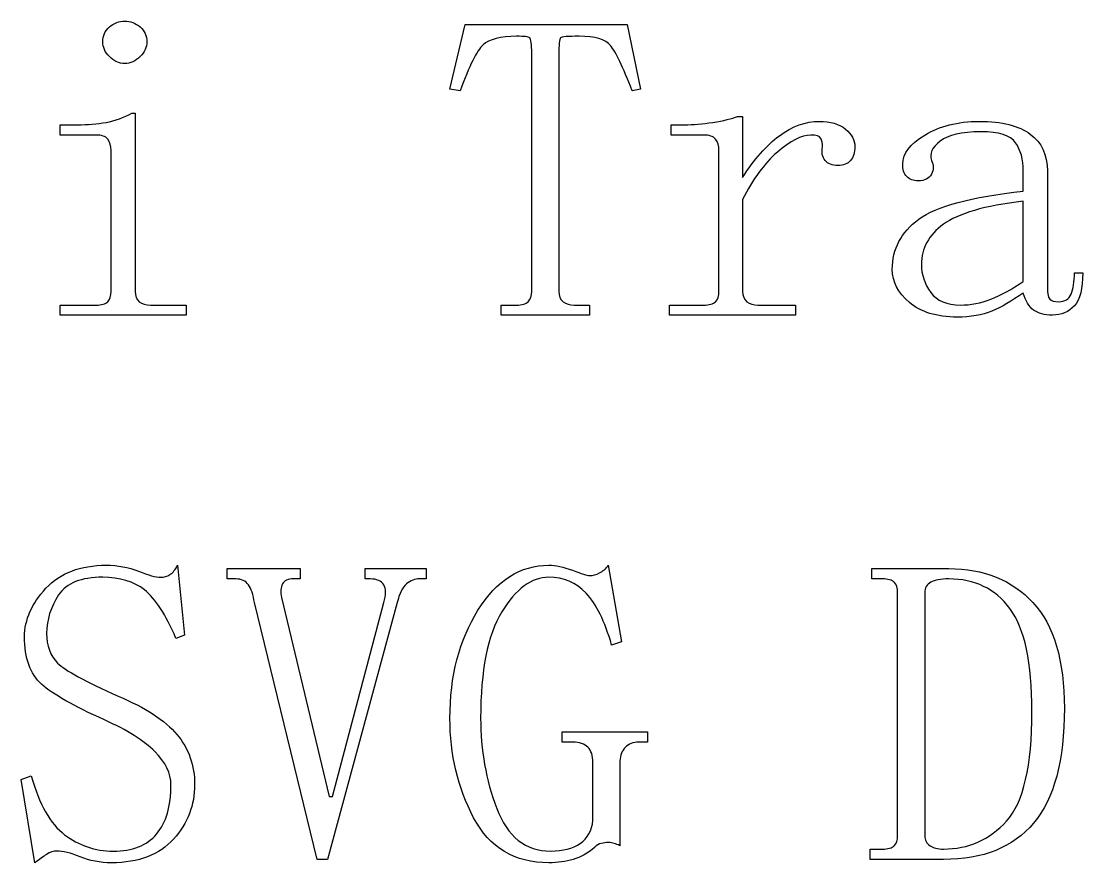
# Model space of a CAD drawing. Header units: centimetres. Extents: x -8.7 to 8.7, y -12.1 to 12.9.
# Drawn here: x -0.859 to 1.768, y 10.835 to 12.918 of the extents above; entities that cross this region are included whole.
import ezdxf

# ---------------------------------------------------------------- set-up
doc = ezdxf.new("R2010")
doc.units = ezdxf.units.CM
doc.header["$MEASUREMENT"] = 0
doc.layers.add('Layer 1', color=7, linetype='Continuous')

msp = doc.modelspace()

# ---------------------------------------------------------------- linework, layer by layer
at = {"layer": 'Layer 1'}
for points, knots in [([(-0.60297, 12.91828), (-0.617, 12.91828), (-0.62978, 12.91405), (-0.641, 12.90422), (-0.641, 12.90422), (-0.65223, 12.89439), (-0.65754, 12.88187), (-0.65754, 12.86784), (-0.65754, 12.86784), (-0.65754, 12.8538), (-0.65223, 12.84186), (-0.641, 12.83063), (-0.641, 12.83063), (-0.62977, 12.8194), (-0.617, 12.81327), (-0.60297, 12.81327), (-0.60297, 12.81327), (-0.58894, 12.81327), (-0.57616, 12.81941), (-0.56494, 12.83063), (-0.56494, 12.83063), (-0.55371, 12.84186), (-0.5484, 12.8538), (-0.5484, 12.86784), (-0.5484, 12.86784), (-0.5484, 12.88187), (-0.55371, 12.8944), (-0.56494, 12.90422), (-0.56494, 12.90422), (-0.57617, 12.91404), (-0.58894, 12.91828), (-0.60297, 12.91828)], [0, 0, 0, 0, 0.1111111, 0.1111111, 0.1111111, 0.1111111, 0.2222222, 0.2222222, 0.2222222, 0.2222222, 0.3333333, 0.3333333, 0.3333333, 0.3333333, 0.4444444, 0.4444444, 0.4444444, 0.4444444, 0.5555556, 0.5555556, 0.5555556, 0.5555556, 0.6666667, 0.6666667, 0.6666667, 0.6666667, 0.7777778, 0.7777778, 0.7777778, 0.7777778, 1, 1, 1, 1]), ([(0.23956, 12.91001), (0.23956, 12.91001), (0.20153, 12.75043), (0.20153, 12.75043), (0.20153, 12.75043), (0.20153, 12.75043), (0.22716, 12.7463), (0.22716, 12.7463), (0.22716, 12.7463), (0.24962, 12.80805), (0.26795, 12.84554), (0.28338, 12.85957), (0.28338, 12.85957), (0.29882, 12.8736), (0.32677, 12.88107), (0.36606, 12.88107), (0.36606, 12.88107), (0.38571, 12.88107), (0.39633, 12.87974), (0.39913, 12.87694), (0.39913, 12.87694), (0.40194, 12.87413), (0.40409, 12.86136), (0.40409, 12.83891), (0.40409, 12.83891), (0.40409, 12.83891), (0.40409, 12.24939), (0.40409, 12.24939), (0.40409, 12.24939), (0.40409, 12.23816), (0.40061, 12.22937), (0.39499, 12.22376), (0.39499, 12.22376), (0.38938, 12.21815), (0.38009, 12.21549), (0.36605, 12.21549), (0.36605, 12.21549), (0.36605, 12.21549), (0.32802, 12.21549), (0.32802, 12.21549), (0.32802, 12.21549), (0.32802, 12.21549), (0.32802, 12.19069), (0.32802, 12.19069), (0.32802, 12.19069), (0.32802, 12.19069), (0.54713, 12.19069), (0.54713, 12.19069), (0.54713, 12.19069), (0.54713, 12.19069), (0.54713, 12.21549), (0.54713, 12.21549), (0.54713, 12.21549), (0.54713, 12.21549), (0.5091, 12.21549), (0.5091, 12.21549), (0.5091, 12.21549), (0.49787, 12.21549), (0.48883, 12.21814), (0.48181, 12.22376), (0.48181, 12.22376), (0.47479, 12.22937), (0.47106, 12.23816), (0.47106, 12.24939), (0.47106, 12.24939), (0.47106, 12.24939), (0.47106, 12.83478), (0.47106, 12.83478), (0.47106, 12.83478), (0.47106, 12.86004), (0.47239, 12.87414), (0.47519, 12.87695), (0.47519, 12.87695), (0.478, 12.87976), (0.49342, 12.88108), (0.52149, 12.88108), (0.52149, 12.88108), (0.56079, 12.88108), (0.58658, 12.87337), (0.59921, 12.85793), (0.59921, 12.85793), (0.61184, 12.84249), (0.62967, 12.80525), (0.65213, 12.74631), (0.65213, 12.74631), (0.65213, 12.74631), (0.6728, 12.75044), (0.6728, 12.75044), (0.6728, 12.75044), (0.6728, 12.75044), (0.63973, 12.91002), (0.63973, 12.91002), (0.63973, 12.91002), (0.63973, 12.91002), (0.23955, 12.91002), (0.23955, 12.91002), (0.23955, 12.91002), (0.23955, 12.91002), (0.23956, 12.91001), (0.23956, 12.91001)], [0, 0, 0, 0, 0.0384615, 0.0384615, 0.0384615, 0.0384615, 0.0769231, 0.0769231, 0.0769231, 0.0769231, 0.1153846, 0.1153846, 0.1153846, 0.1153846, 0.1538462, 0.1538462, 0.1538462, 0.1538462, 0.1923077, 0.1923077, 0.1923077, 0.1923077, 0.2307692, 0.2307692, 0.2307692, 0.2307692, 0.2692308, 0.2692308, 0.2692308, 0.2692308, 0.3076923, 0.3076923, 0.3076923, 0.3076923, 0.3461538, 0.3461538, 0.3461538, 0.3461538, 0.3846154, 0.3846154, 0.3846154, 0.3846154, 0.4230769, 0.4230769, 0.4230769, 0.4230769, 0.4615385, 0.4615385, 0.4615385, 0.4615385, 0.5, 0.5, 0.5, 0.5, 0.5384615, 0.5384615, 0.5384615, 0.5384615, 0.5769231, 0.5769231, 0.5769231, 0.5769231, 0.6153846, 0.6153846, 0.6153846, 0.6153846, 0.6538462, 0.6538462, 0.6538462, 0.6538462, 0.6923077, 0.6923077, 0.6923077, 0.6923077, 0.7307692, 0.7307692, 0.7307692, 0.7307692, 0.7692308, 0.7692308, 0.7692308, 0.7692308, 0.8076923, 0.8076923, 0.8076923, 0.8076923, 0.8461538, 0.8461538, 0.8461538, 0.8461538, 0.8846154, 0.8846154, 0.8846154, 0.8846154, 0.9230769, 0.9230769, 0.9230769, 0.9230769, 1, 1, 1, 1]), ([(-0.58561, 12.6909), (-0.60526, 12.67967), (-0.62682, 12.67196), (-0.64928, 12.66775), (-0.64928, 12.66775), (-0.67174, 12.66354), (-0.69512, 12.66196), (-0.72039, 12.66196), (-0.72039, 12.66196), (-0.72039, 12.66196), (-0.76256, 12.66196), (-0.76256, 12.66196), (-0.76256, 12.66196), (-0.76256, 12.66196), (-0.76256, 12.63633), (-0.76256, 12.63633), (-0.76256, 12.63633), (-0.76256, 12.63633), (-0.67409, 12.63633), (-0.67409, 12.63633), (-0.67409, 12.63633), (-0.66006, 12.63633), (-0.65077, 12.63342), (-0.64515, 12.62641), (-0.64515, 12.62641), (-0.63954, 12.61939), (-0.63688, 12.60953), (-0.63688, 12.5983), (-0.63688, 12.5983), (-0.63688, 12.5983), (-0.63688, 12.24938), (-0.63688, 12.24938), (-0.63688, 12.24938), (-0.63688, 12.23815), (-0.63953, 12.22936), (-0.64515, 12.22375), (-0.64515, 12.22375), (-0.65076, 12.21814), (-0.66005, 12.21548), (-0.67409, 12.21548), (-0.67409, 12.21548), (-0.67409, 12.21548), (-0.76256, 12.21548), (-0.76256, 12.21548), (-0.76256, 12.21548), (-0.76256, 12.21548), (-0.76256, 12.19068), (-0.76256, 12.19068), (-0.76256, 12.19068), (-0.76256, 12.19068), (-0.45085, 12.19068), (-0.45085, 12.19068), (-0.45085, 12.19068), (-0.45085, 12.19068), (-0.45085, 12.21548), (-0.45085, 12.21548), (-0.45085, 12.21548), (-0.45085, 12.21548), (-0.53932, 12.21548), (-0.53932, 12.21548), (-0.53932, 12.21548), (-0.55055, 12.21548), (-0.56041, 12.21813), (-0.56743, 12.22375), (-0.56743, 12.22375), (-0.57445, 12.22936), (-0.57735, 12.23815), (-0.57735, 12.24938), (-0.57735, 12.24938), (-0.57735, 12.24938), (-0.57735, 12.6909), (-0.57735, 12.6909), (-0.57735, 12.6909), (-0.57735, 12.6909), (-0.58562, 12.6909), (-0.58562, 12.6909), (-0.58562, 12.6909), (-0.58562, 12.6909), (-0.58561, 12.6909), (-0.58561, 12.6909)], [0, 0, 0, 0, 0.047619, 0.047619, 0.047619, 0.047619, 0.0952381, 0.0952381, 0.0952381, 0.0952381, 0.1428571, 0.1428571, 0.1428571, 0.1428571, 0.1904762, 0.1904762, 0.1904762, 0.1904762, 0.2380952, 0.2380952, 0.2380952, 0.2380952, 0.2857143, 0.2857143, 0.2857143, 0.2857143, 0.3333333, 0.3333333, 0.3333333, 0.3333333, 0.3809524, 0.3809524, 0.3809524, 0.3809524, 0.4285714, 0.4285714, 0.4285714, 0.4285714, 0.4761905, 0.4761905, 0.4761905, 0.4761905, 0.5238095, 0.5238095, 0.5238095, 0.5238095, 0.5714286, 0.5714286, 0.5714286, 0.5714286, 0.6190476, 0.6190476, 0.6190476, 0.6190476, 0.6666667, 0.6666667, 0.6666667, 0.6666667, 0.7142857, 0.7142857, 0.7142857, 0.7142857, 0.7619048, 0.7619048, 0.7619048, 0.7619048, 0.8095238, 0.8095238, 0.8095238, 0.8095238, 0.8571429, 0.8571429, 0.8571429, 0.8571429, 0.9047619, 0.9047619, 0.9047619, 0.9047619, 1, 1, 1, 1]), ([(0.91342, 12.68263), (0.89939, 12.67702), (0.8789, 12.67196), (0.85224, 12.66775), (0.85224, 12.66775), (0.82557, 12.66354), (0.80244, 12.66196), (0.78279, 12.66196), (0.78279, 12.66196), (0.78279, 12.66196), (0.74889, 12.66196), (0.74889, 12.66196), (0.74889, 12.66196), (0.74889, 12.66196), (0.74889, 12.63633), (0.74889, 12.63633), (0.74889, 12.63633), (0.74889, 12.63633), (0.82909, 12.63633), (0.82909, 12.63633), (0.82909, 12.63633), (0.84312, 12.63633), (0.85324, 12.63342), (0.85886, 12.62641), (0.85886, 12.62641), (0.86447, 12.61939), (0.86713, 12.60953), (0.86713, 12.5983), (0.86713, 12.5983), (0.86713, 12.5983), (0.86713, 12.24938), (0.86713, 12.24938), (0.86713, 12.24938), (0.86713, 12.23815), (0.86448, 12.22936), (0.85886, 12.22375), (0.85886, 12.22375), (0.85325, 12.21814), (0.84313, 12.21548), (0.82909, 12.21548), (0.82909, 12.21548), (0.82909, 12.21548), (0.74475, 12.21548), (0.74475, 12.21548), (0.74475, 12.21548), (0.74475, 12.21548), (0.74475, 12.19068), (0.74475, 12.19068), (0.74475, 12.19068), (0.74475, 12.19068), (1.05646, 12.19068), (1.05646, 12.19068), (1.05646, 12.19068), (1.05646, 12.19068), (1.05646, 12.21548), (1.05646, 12.21548), (1.05646, 12.21548), (1.05646, 12.21548), (0.96386, 12.21548), (0.96386, 12.21548), (0.96386, 12.21548), (0.95263, 12.21548), (0.94359, 12.21813), (0.93657, 12.22375), (0.93657, 12.22375), (0.92955, 12.22936), (0.92582, 12.23815), (0.92582, 12.24938), (0.92582, 12.24938), (0.92582, 12.24938), (0.92582, 12.47676), (0.92582, 12.47676), (0.92582, 12.47676), (0.95108, 12.52728), (0.97953, 12.5661), (1.01181, 12.59417), (1.01181, 12.59417), (1.04409, 12.62224), (1.07204, 12.63634), (1.09449, 12.63634), (1.09449, 12.63634), (1.10852, 12.63634), (1.11649, 12.63369), (1.11929, 12.62807), (1.11929, 12.62807), (1.1221, 12.62246), (1.12342, 12.61582), (1.12342, 12.6074), (1.12342, 12.6074), (1.12061, 12.59336), (1.12302, 12.58192), (1.13003, 12.5735), (1.13003, 12.5735), (1.13705, 12.56508), (1.14741, 12.5611), (1.16145, 12.5611), (1.16145, 12.5611), (1.17548, 12.5611), (1.18585, 12.56508), (1.19287, 12.5735), (1.19287, 12.5735), (1.19989, 12.58192), (1.20362, 12.59336), (1.20362, 12.6074), (1.20362, 12.6074), (1.20362, 12.62424), (1.19591, 12.63859), (1.18047, 12.65122), (1.18047, 12.65122), (1.16503, 12.66385), (1.14322, 12.67024), (1.11515, 12.67024), (1.11515, 12.67024), (1.08147, 12.67024), (1.04904, 12.65854), (1.01676, 12.63469), (1.01676, 12.63469), (0.98448, 12.61083), (0.95388, 12.57625), (0.92581, 12.53134), (0.92581, 12.53134), (0.92581, 12.53134), (0.92581, 12.68265), (0.92581, 12.68265), (0.92581, 12.68265), (0.92581, 12.68265), (0.91341, 12.68265), (0.91341, 12.68265), (0.91341, 12.68265), (0.91341, 12.68265), (0.91342, 12.68263), (0.91342, 12.68263)], [0, 0, 0, 0, 0.0294118, 0.0294118, 0.0294118, 0.0294118, 0.0588235, 0.0588235, 0.0588235, 0.0588235, 0.0882353, 0.0882353, 0.0882353, 0.0882353, 0.1176471, 0.1176471, 0.1176471, 0.1176471, 0.1470588, 0.1470588, 0.1470588, 0.1470588, 0.1764706, 0.1764706, 0.1764706, 0.1764706, 0.2058824, 0.2058824, 0.2058824, 0.2058824, 0.2352941, 0.2352941, 0.2352941, 0.2352941, 0.2647059, 0.2647059, 0.2647059, 0.2647059, 0.2941176, 0.2941176, 0.2941176, 0.2941176, 0.3235294, 0.3235294, 0.3235294, 0.3235294, 0.3529412, 0.3529412, 0.3529412, 0.3529412, 0.3823529, 0.3823529, 0.3823529, 0.3823529, 0.4117647, 0.4117647, 0.4117647, 0.4117647, 0.4411765, 0.4411765, 0.4411765, 0.4411765, 0.4705882, 0.4705882, 0.4705882, 0.4705882, 0.5, 0.5, 0.5, 0.5, 0.5294118, 0.5294118, 0.5294118, 0.5294118, 0.5588235, 0.5588235, 0.5588235, 0.5588235, 0.5882353, 0.5882353, 0.5882353, 0.5882353, 0.6176471, 0.6176471, 0.6176471, 0.6176471, 0.6470588, 0.6470588, 0.6470588, 0.6470588, 0.6764706, 0.6764706, 0.6764706, 0.6764706, 0.7058824, 0.7058824, 0.7058824, 0.7058824, 0.7352941, 0.7352941, 0.7352941, 0.7352941, 0.7647059, 0.7647059, 0.7647059, 0.7647059, 0.7941176, 0.7941176, 0.7941176, 0.7941176, 0.8235294, 0.8235294, 0.8235294, 0.8235294, 0.8529412, 0.8529412, 0.8529412, 0.8529412, 0.8823529, 0.8823529, 0.8823529, 0.8823529, 0.9117647, 0.9117647, 0.9117647, 0.9117647, 0.9411765, 0.9411765, 0.9411765, 0.9411765, 1, 1, 1, 1]), ([(1.51121, 12.67023), (1.45788, 12.67023), (1.41293, 12.65879), (1.37644, 12.63633), (1.37644, 12.63633), (1.33995, 12.61387), (1.32187, 12.59049), (1.32187, 12.56522), (1.32187, 12.56522), (1.32187, 12.55119), (1.32477, 12.54082), (1.33179, 12.5338), (1.33179, 12.5338), (1.33881, 12.52678), (1.34867, 12.52305), (1.3599, 12.52305), (1.3599, 12.52305), (1.37674, 12.52305), (1.38736, 12.52836), (1.39297, 12.53959), (1.39297, 12.53959), (1.39858, 12.55082), (1.39858, 12.56226), (1.39297, 12.57349), (1.39297, 12.57349), (1.38736, 12.59033), (1.39482, 12.60601), (1.41447, 12.62145), (1.41447, 12.62145), (1.43412, 12.63689), (1.46762, 12.6446), (1.51534, 12.6446), (1.51534, 12.6446), (1.56025, 12.6446), (1.5887, 12.63556), (1.60133, 12.61731), (1.60133, 12.61731), (1.61396, 12.59906), (1.62035, 12.57593), (1.62035, 12.54786), (1.62035, 12.54786), (1.62035, 12.54786), (1.62035, 12.49742), (1.62035, 12.49742), (1.62035, 12.49742), (1.49123, 12.48339), (1.40506, 12.46025), (1.36155, 12.42797), (1.36155, 12.42797), (1.31804, 12.39569), (1.29623, 12.35447), (1.29623, 12.30395), (1.29623, 12.30395), (1.29623, 12.27307), (1.31033, 12.24595), (1.3384, 12.22209), (1.3384, 12.22209), (1.36647, 12.19823), (1.40611, 12.18571), (1.45664, 12.18571), (1.45664, 12.18571), (1.49032, 12.18571), (1.51877, 12.19077), (1.54263, 12.20059), (1.54263, 12.20059), (1.56649, 12.21041), (1.59228, 12.22559), (1.62035, 12.24524), (1.62035, 12.24524), (1.62596, 12.22559), (1.63475, 12.21149), (1.64598, 12.20307), (1.64598, 12.20307), (1.65721, 12.19465), (1.67263, 12.19067), (1.69228, 12.19067), (1.69228, 12.19067), (1.71473, 12.19067), (1.73282, 12.19838), (1.74685, 12.21382), (1.74685, 12.21382), (1.76088, 12.22926), (1.76752, 12.25638), (1.76752, 12.29568), (1.76752, 12.29568), (1.76752, 12.29568), (1.74685, 12.29568), (1.74685, 12.29568), (1.74685, 12.29568), (1.74685, 12.27322), (1.7442, 12.25539), (1.73858, 12.24276), (1.73858, 12.24276), (1.73297, 12.23013), (1.72285, 12.22374), (1.70881, 12.22374), (1.70881, 12.22374), (1.69758, 12.22374), (1.68987, 12.22615), (1.68566, 12.23035), (1.68566, 12.23035), (1.68145, 12.23456), (1.67987, 12.24758), (1.67987, 12.27004), (1.67987, 12.27004), (1.67987, 12.27004), (1.67987, 12.54785), (1.67987, 12.54785), (1.67987, 12.54785), (1.67987, 12.58715), (1.66577, 12.61775), (1.6377, 12.6388), (1.6377, 12.6388), (1.60963, 12.65985), (1.56733, 12.67022), (1.5112, 12.67022), (1.5112, 12.67022), (1.5112, 12.67022), (1.51121, 12.67023), (1.51121, 12.67023)], [0, 0, 0, 0, 0.0322581, 0.0322581, 0.0322581, 0.0322581, 0.0645161, 0.0645161, 0.0645161, 0.0645161, 0.0967742, 0.0967742, 0.0967742, 0.0967742, 0.1290323, 0.1290323, 0.1290323, 0.1290323, 0.1612903, 0.1612903, 0.1612903, 0.1612903, 0.1935484, 0.1935484, 0.1935484, 0.1935484, 0.2258065, 0.2258065, 0.2258065, 0.2258065, 0.2580645, 0.2580645, 0.2580645, 0.2580645, 0.2903226, 0.2903226, 0.2903226, 0.2903226, 0.3225806, 0.3225806, 0.3225806, 0.3225806, 0.3548387, 0.3548387, 0.3548387, 0.3548387, 0.3870968, 0.3870968, 0.3870968, 0.3870968, 0.4193548, 0.4193548, 0.4193548, 0.4193548, 0.4516129, 0.4516129, 0.4516129, 0.4516129, 0.483871, 0.483871, 0.483871, 0.483871, 0.516129, 0.516129, 0.516129, 0.516129, 0.5483871, 0.5483871, 0.5483871, 0.5483871, 0.5806452, 0.5806452, 0.5806452, 0.5806452, 0.6129032, 0.6129032, 0.6129032, 0.6129032, 0.6451613, 0.6451613, 0.6451613, 0.6451613, 0.6774194, 0.6774194, 0.6774194, 0.6774194, 0.7096774, 0.7096774, 0.7096774, 0.7096774, 0.7419355, 0.7419355, 0.7419355, 0.7419355, 0.7741935, 0.7741935, 0.7741935, 0.7741935, 0.8064516, 0.8064516, 0.8064516, 0.8064516, 0.8387097, 0.8387097, 0.8387097, 0.8387097, 0.8709677, 0.8709677, 0.8709677, 0.8709677, 0.9032258, 0.9032258, 0.9032258, 0.9032258, 0.9354839, 0.9354839, 0.9354839, 0.9354839, 1, 1, 1, 1]), ([(1.62035, 12.47262), (1.62035, 12.47262), (1.62035, 12.27418), (1.62035, 12.27418), (1.62035, 12.27418), (1.59228, 12.25453), (1.56541, 12.24018), (1.54015, 12.23036), (1.54015, 12.23036), (1.51489, 12.22054), (1.49017, 12.21548), (1.46491, 12.21548), (1.46491, 12.21548), (1.43123, 12.21548), (1.40676, 12.22585), (1.39132, 12.2469), (1.39132, 12.2469), (1.37588, 12.26795), (1.36817, 12.29109), (1.36817, 12.31635), (1.36817, 12.31635), (1.36817, 12.35565), (1.38625, 12.3889), (1.42274, 12.41557), (1.42274, 12.41557), (1.45923, 12.44224), (1.52492, 12.46139), (1.62035, 12.47262)], [0, 0, 0, 0, 0.125, 0.125, 0.125, 0.125, 0.25, 0.25, 0.25, 0.25, 0.375, 0.375, 0.375, 0.375, 0.5, 0.5, 0.5, 0.5, 0.625, 0.625, 0.625, 0.625, 0.75, 0.75, 0.75, 0.75, 1, 1, 1, 1]), ([(-0.64845, 11.57138), (-0.71301, 11.57138), (-0.76302, 11.55222), (-0.7981, 11.51433), (-0.7981, 11.51433), (-0.83319, 11.47644), (-0.85102, 11.43654), (-0.85102, 11.39444), (-0.85102, 11.39444), (-0.85102, 11.34111), (-0.83692, 11.30229), (-0.80885, 11.27703), (-0.80885, 11.27703), (-0.78078, 11.25177), (-0.72919, 11.22224), (-0.65341, 11.18856), (-0.65341, 11.18856), (-0.59727, 11.1633), (-0.55523, 11.13668), (-0.52856, 11.11001), (-0.52856, 11.11001), (-0.50189, 11.08334), (-0.48887, 11.05622), (-0.48887, 11.02815), (-0.48887, 11.02815), (-0.48887, 10.97482), (-0.50057, 10.93385), (-0.52442, 10.90578), (-0.52442, 10.90578), (-0.54828, 10.87771), (-0.58419, 10.86361), (-0.63191, 10.86361), (-0.63191, 10.86361), (-0.67682, 10.86361), (-0.71671, 10.87746), (-0.7518, 10.90412), (-0.7518, 10.90412), (-0.78689, 10.93079), (-0.81483, 10.97947), (-0.83448, 11.04964), (-0.83448, 11.04964), (-0.83448, 11.04964), (-0.85928, 11.04054), (-0.85928, 11.04054), (-0.85928, 11.04054), (-0.85928, 11.04054), (-0.82538, 10.83466), (-0.82538, 10.83466), (-0.82538, 10.83466), (-0.81415, 10.84308), (-0.80486, 10.84972), (-0.79644, 10.85533), (-0.79644, 10.85533), (-0.78802, 10.86094), (-0.77923, 10.8636), (-0.77081, 10.8636), (-0.77081, 10.8636), (-0.75678, 10.8636), (-0.73762, 10.85937), (-0.71376, 10.84954), (-0.71376, 10.84954), (-0.6899, 10.83972), (-0.66411, 10.83466), (-0.63604, 10.83466), (-0.63604, 10.83466), (-0.56867, 10.83466), (-0.51734, 10.85407), (-0.48225, 10.89336), (-0.48225, 10.89336), (-0.44716, 10.93266), (-0.43016, 10.97761), (-0.43016, 11.02813), (-0.43016, 11.02813), (-0.43016, 11.07585), (-0.44451, 11.11707), (-0.47398, 11.15215), (-0.47398, 11.15215), (-0.50345, 11.18724), (-0.55214, 11.21917), (-0.6195, 11.24723), (-0.6195, 11.24723), (-0.7009, 11.28372), (-0.75091, 11.31084), (-0.76915, 11.32909), (-0.76915, 11.32909), (-0.7874, 11.34733), (-0.79644, 11.3718), (-0.79644, 11.40268), (-0.79644, 11.40268), (-0.79644, 11.43636), (-0.78632, 11.46829), (-0.76667, 11.49776), (-0.76667, 11.49776), (-0.74702, 11.52723), (-0.71086, 11.54158), (-0.65753, 11.54158), (-0.65753, 11.54158), (-0.61543, 11.54158), (-0.58084, 11.53121), (-0.55418, 11.51016), (-0.55418, 11.51016), (-0.52751, 11.48911), (-0.50172, 11.44922), (-0.47646, 11.39027), (-0.47646, 11.39027), (-0.47646, 11.39027), (-0.45496, 11.39854), (-0.45496, 11.39854), (-0.45496, 11.39854), (-0.45496, 11.39854), (-0.47232, 11.57135), (-0.47232, 11.57135), (-0.47232, 11.57135), (-0.47793, 11.56012), (-0.48432, 11.55241), (-0.49134, 11.5482), (-0.49134, 11.5482), (-0.49836, 11.54399), (-0.50607, 11.54158), (-0.51449, 11.54159), (-0.51449, 11.54159), (-0.52572, 11.54159), (-0.5438, 11.54665), (-0.56906, 11.55647), (-0.56906, 11.55647), (-0.59432, 11.56629), (-0.62037, 11.57135), (-0.64844, 11.57135), (-0.64844, 11.57135), (-0.64844, 11.57135), (-0.64845, 11.57138), (-0.64845, 11.57138)], [0, 0, 0, 0, 0.0294118, 0.0294118, 0.0294118, 0.0294118, 0.0588235, 0.0588235, 0.0588235, 0.0588235, 0.0882353, 0.0882353, 0.0882353, 0.0882353, 0.1176471, 0.1176471, 0.1176471, 0.1176471, 0.1470588, 0.1470588, 0.1470588, 0.1470588, 0.1764706, 0.1764706, 0.1764706, 0.1764706, 0.2058824, 0.2058824, 0.2058824, 0.2058824, 0.2352941, 0.2352941, 0.2352941, 0.2352941, 0.2647059, 0.2647059, 0.2647059, 0.2647059, 0.2941176, 0.2941176, 0.2941176, 0.2941176, 0.3235294, 0.3235294, 0.3235294, 0.3235294, 0.3529412, 0.3529412, 0.3529412, 0.3529412, 0.3823529, 0.3823529, 0.3823529, 0.3823529, 0.4117647, 0.4117647, 0.4117647, 0.4117647, 0.4411765, 0.4411765, 0.4411765, 0.4411765, 0.4705882, 0.4705882, 0.4705882, 0.4705882, 0.5, 0.5, 0.5, 0.5, 0.5294118, 0.5294118, 0.5294118, 0.5294118, 0.5588235, 0.5588235, 0.5588235, 0.5588235, 0.5882353, 0.5882353, 0.5882353, 0.5882353, 0.6176471, 0.6176471, 0.6176471, 0.6176471, 0.6470588, 0.6470588, 0.6470588, 0.6470588, 0.6764706, 0.6764706, 0.6764706, 0.6764706, 0.7058824, 0.7058824, 0.7058824, 0.7058824, 0.7352941, 0.7352941, 0.7352941, 0.7352941, 0.7647059, 0.7647059, 0.7647059, 0.7647059, 0.7941176, 0.7941176, 0.7941176, 0.7941176, 0.8235294, 0.8235294, 0.8235294, 0.8235294, 0.8529412, 0.8529412, 0.8529412, 0.8529412, 0.8823529, 0.8823529, 0.8823529, 0.8823529, 0.9117647, 0.9117647, 0.9117647, 0.9117647, 0.9411765, 0.9411765, 0.9411765, 0.9411765, 1, 1, 1, 1]), ([(-0.34997, 11.56312), (-0.34997, 11.56312), (-0.34997, 11.53749), (-0.34997, 11.53749), (-0.34997, 11.53749), (-0.34997, 11.53749), (-0.32847, 11.53749), (-0.32847, 11.53749), (-0.32847, 11.53749), (-0.31444, 11.53749), (-0.30407, 11.53243), (-0.29705, 11.52261), (-0.29705, 11.52261), (-0.29003, 11.51278), (-0.28497, 11.49844), (-0.28217, 11.47879), (-0.28217, 11.47879), (-0.28217, 11.47879), (-0.12673, 10.84296), (-0.12673, 10.84296), (-0.12673, 10.84296), (-0.12673, 10.84296), (-0.1011, 10.84296), (-0.1011, 10.84296), (-0.1011, 10.84296), (-0.1011, 10.84296), (0.07088, 11.47879), (0.07088, 11.47879), (0.07088, 11.47879), (0.07649, 11.50124), (0.08421, 11.51667), (0.09403, 11.52509), (0.09403, 11.52509), (0.10385, 11.53351), (0.11505, 11.53749), (0.12628, 11.53749), (0.12628, 11.53749), (0.12628, 11.53749), (0.14282, 11.53749), (0.14282, 11.53749), (0.14282, 11.53749), (0.14282, 11.53749), (0.14282, 11.56312), (0.14282, 11.56312), (0.14282, 11.56312), (0.14282, 11.56312), (-0.00849, 11.56312), (-0.00849, 11.56312), (-0.00849, 11.56312), (-0.00849, 11.56312), (-0.00849, 11.53749), (-0.00849, 11.53749), (-0.00849, 11.53749), (-0.00849, 11.53749), (0.00391, 11.53749), (0.00391, 11.53749), (0.00391, 11.53749), (0.02075, 11.53749), (0.0322, 11.53243), (0.03781, 11.52261), (0.03781, 11.52261), (0.04342, 11.51278), (0.04342, 11.49844), (0.03781, 11.47879), (0.03781, 11.47879), (0.03781, 11.47879), (-0.08869, 10.99841), (-0.08869, 10.99841), (-0.08869, 10.99841), (-0.08869, 10.99841), (-0.09696, 10.99841), (-0.09696, 10.99841), (-0.09696, 10.99841), (-0.09696, 10.99841), (-0.2152, 11.4912), (-0.2152, 11.4912), (-0.2152, 11.4912), (-0.21801, 11.50523), (-0.21693, 11.51668), (-0.21272, 11.5251), (-0.21272, 11.5251), (-0.20851, 11.53352), (-0.19947, 11.5375), (-0.18543, 11.5375), (-0.18543, 11.5375), (-0.18543, 11.5375), (-0.16889, 11.5375), (-0.16889, 11.5375), (-0.16889, 11.5375), (-0.16889, 11.5375), (-0.16889, 11.56313), (-0.16889, 11.56313), (-0.16889, 11.56313), (-0.16889, 11.56313), (-0.34996, 11.56313), (-0.34996, 11.56313), (-0.34996, 11.56313), (-0.34996, 11.56313), (-0.34997, 11.56312), (-0.34997, 11.56312)], [0, 0, 0, 0, 0.0384615, 0.0384615, 0.0384615, 0.0384615, 0.0769231, 0.0769231, 0.0769231, 0.0769231, 0.1153846, 0.1153846, 0.1153846, 0.1153846, 0.1538462, 0.1538462, 0.1538462, 0.1538462, 0.1923077, 0.1923077, 0.1923077, 0.1923077, 0.2307692, 0.2307692, 0.2307692, 0.2307692, 0.2692308, 0.2692308, 0.2692308, 0.2692308, 0.3076923, 0.3076923, 0.3076923, 0.3076923, 0.3461538, 0.3461538, 0.3461538, 0.3461538, 0.3846154, 0.3846154, 0.3846154, 0.3846154, 0.4230769, 0.4230769, 0.4230769, 0.4230769, 0.4615385, 0.4615385, 0.4615385, 0.4615385, 0.5, 0.5, 0.5, 0.5, 0.5384615, 0.5384615, 0.5384615, 0.5384615, 0.5769231, 0.5769231, 0.5769231, 0.5769231, 0.6153846, 0.6153846, 0.6153846, 0.6153846, 0.6538462, 0.6538462, 0.6538462, 0.6538462, 0.6923077, 0.6923077, 0.6923077, 0.6923077, 0.7307692, 0.7307692, 0.7307692, 0.7307692, 0.7692308, 0.7692308, 0.7692308, 0.7692308, 0.8076923, 0.8076923, 0.8076923, 0.8076923, 0.8461538, 0.8461538, 0.8461538, 0.8461538, 0.8846154, 0.8846154, 0.8846154, 0.8846154, 0.9230769, 0.9230769, 0.9230769, 0.9230769, 1, 1, 1, 1]), ([(0.44626, 11.57138), (0.37609, 11.57138), (0.31729, 11.53414), (0.27097, 11.45976), (0.27097, 11.45976), (0.22466, 11.38538), (0.20152, 11.29655), (0.20152, 11.1927), (0.20152, 11.1927), (0.20152, 11.10288), (0.22093, 11.02069), (0.26022, 10.94631), (0.26022, 10.94631), (0.29952, 10.87193), (0.36205, 10.83469), (0.44626, 10.83469), (0.44626, 10.83469), (0.46871, 10.83469), (0.48837, 10.83734), (0.50662, 10.84296), (0.50662, 10.84296), (0.52486, 10.84857), (0.54269, 10.85869), (0.55954, 10.87273), (0.55954, 10.87273), (0.56515, 10.87834), (0.57046, 10.88125), (0.57608, 10.88265), (0.57608, 10.88265), (0.58169, 10.88405), (0.58783, 10.88513), (0.59344, 10.88513), (0.59344, 10.88513), (0.59905, 10.88513), (0.60411, 10.88405), (0.60832, 10.88265), (0.60832, 10.88265), (0.61253, 10.88125), (0.61676, 10.87967), (0.62238, 10.87686), (0.62238, 10.87686), (0.62238, 10.87686), (0.62238, 11.08687), (0.62238, 11.08687), (0.62238, 11.08687), (0.62238, 11.1009), (0.62719, 11.11235), (0.63561, 11.12077), (0.63561, 11.12077), (0.64403, 11.12919), (0.65465, 11.13317), (0.66868, 11.13317), (0.66868, 11.13317), (0.66868, 11.13317), (0.69018, 11.13317), (0.69018, 11.13317), (0.69018, 11.13317), (0.69018, 11.13317), (0.69018, 11.1588), (0.69018, 11.1588), (0.69018, 11.1588), (0.69018, 11.1588), (0.47934, 11.1588), (0.47934, 11.1588), (0.47934, 11.1588), (0.47934, 11.1588), (0.47934, 11.13317), (0.47934, 11.13317), (0.47934, 11.13317), (0.47934, 11.13317), (0.50497, 11.13317), (0.50497, 11.13317), (0.50497, 11.13317), (0.52181, 11.13317), (0.53458, 11.12919), (0.543, 11.12077), (0.543, 11.12077), (0.55142, 11.11235), (0.5554, 11.09958), (0.5554, 11.08274), (0.5554, 11.08274), (0.5554, 11.08274), (0.5554, 10.9397), (0.5554, 10.9397), (0.5554, 10.9397), (0.55259, 10.91444), (0.54223, 10.89528), (0.52398, 10.88265), (0.52398, 10.88265), (0.50573, 10.87002), (0.48127, 10.86363), (0.45039, 10.86363), (0.45039, 10.86363), (0.38864, 10.86363), (0.34394, 10.89929), (0.31727, 10.96946), (0.31727, 10.96946), (0.2906, 11.03963), (0.27758, 11.11411), (0.27758, 11.1927), (0.27758, 11.1927), (0.27758, 11.31059), (0.29458, 11.39809), (0.32967, 11.45563), (0.32967, 11.45563), (0.36476, 11.51317), (0.40415, 11.54162), (0.44625, 11.54162), (0.44625, 11.54162), (0.48274, 11.54162), (0.51359, 11.5286), (0.53885, 11.50193), (0.53885, 11.50193), (0.56411, 11.47526), (0.58485, 11.43272), (0.60169, 11.37377), (0.60169, 11.37377), (0.60169, 11.37377), (0.62649, 11.38204), (0.62649, 11.38204), (0.62649, 11.38204), (0.62649, 11.38204), (0.59342, 11.57138), (0.59342, 11.57138), (0.59342, 11.57138), (0.58781, 11.56296), (0.58034, 11.55657), (0.57192, 11.55236), (0.57192, 11.55236), (0.5635, 11.54815), (0.55554, 11.54574), (0.54712, 11.54575), (0.54712, 11.54575), (0.54151, 11.54575), (0.52741, 11.55056), (0.50495, 11.55898), (0.50495, 11.55898), (0.48249, 11.5674), (0.46309, 11.57138), (0.44625, 11.57138), (0.44625, 11.57138), (0.44625, 11.57138), (0.44626, 11.57138), (0.44626, 11.57138)], [0, 0, 0, 0, 0.027027, 0.027027, 0.027027, 0.027027, 0.0540541, 0.0540541, 0.0540541, 0.0540541, 0.0810811, 0.0810811, 0.0810811, 0.0810811, 0.1081081, 0.1081081, 0.1081081, 0.1081081, 0.1351351, 0.1351351, 0.1351351, 0.1351351, 0.1621622, 0.1621622, 0.1621622, 0.1621622, 0.1891892, 0.1891892, 0.1891892, 0.1891892, 0.2162162, 0.2162162, 0.2162162, 0.2162162, 0.2432432, 0.2432432, 0.2432432, 0.2432432, 0.2702703, 0.2702703, 0.2702703, 0.2702703, 0.2972973, 0.2972973, 0.2972973, 0.2972973, 0.3243243, 0.3243243, 0.3243243, 0.3243243, 0.3513514, 0.3513514, 0.3513514, 0.3513514, 0.3783784, 0.3783784, 0.3783784, 0.3783784, 0.4054054, 0.4054054, 0.4054054, 0.4054054, 0.4324324, 0.4324324, 0.4324324, 0.4324324, 0.4594595, 0.4594595, 0.4594595, 0.4594595, 0.4864865, 0.4864865, 0.4864865, 0.4864865, 0.5135135, 0.5135135, 0.5135135, 0.5135135, 0.5405405, 0.5405405, 0.5405405, 0.5405405, 0.5675676, 0.5675676, 0.5675676, 0.5675676, 0.5945946, 0.5945946, 0.5945946, 0.5945946, 0.6216216, 0.6216216, 0.6216216, 0.6216216, 0.6486486, 0.6486486, 0.6486486, 0.6486486, 0.6756757, 0.6756757, 0.6756757, 0.6756757, 0.7027027, 0.7027027, 0.7027027, 0.7027027, 0.7297297, 0.7297297, 0.7297297, 0.7297297, 0.7567568, 0.7567568, 0.7567568, 0.7567568, 0.7837838, 0.7837838, 0.7837838, 0.7837838, 0.8108108, 0.8108108, 0.8108108, 0.8108108, 0.8378378, 0.8378378, 0.8378378, 0.8378378, 0.8648649, 0.8648649, 0.8648649, 0.8648649, 0.8918919, 0.8918919, 0.8918919, 0.8918919, 0.9189189, 0.9189189, 0.9189189, 0.9189189, 0.9459459, 0.9459459, 0.9459459, 0.9459459, 1, 1, 1, 1]), ([(1.2458, 11.56312), (1.2458, 11.56312), (1.2458, 11.53749), (1.2458, 11.53749), (1.2458, 11.53749), (1.2458, 11.53749), (1.27143, 11.53749), (1.27143, 11.53749), (1.27143, 11.53749), (1.28546, 11.53749), (1.29558, 11.53483), (1.3012, 11.52922), (1.3012, 11.52922), (1.30681, 11.52361), (1.30947, 11.51482), (1.30947, 11.50359), (1.30947, 11.50359), (1.30947, 11.50359), (1.30947, 10.90166), (1.30947, 10.90166), (1.30947, 10.90166), (1.30947, 10.89043), (1.30682, 10.88247), (1.3012, 10.87686), (1.3012, 10.87686), (1.29559, 10.87125), (1.28547, 10.86859), (1.27143, 10.86859), (1.27143, 10.86859), (1.27143, 10.86859), (1.24166, 10.86859), (1.24166, 10.86859), (1.24166, 10.86859), (1.24166, 10.86859), (1.24166, 10.84296), (1.24166, 10.84296), (1.24166, 10.84296), (1.24166, 10.84296), (1.42273, 10.84296), (1.42273, 10.84296), (1.42273, 10.84296), (1.52097, 10.84296), (1.59545, 10.87274), (1.64597, 10.93308), (1.64597, 10.93308), (1.69649, 10.99343), (1.72204, 11.08839), (1.72204, 11.21751), (1.72204, 11.21751), (1.72204, 11.3354), (1.69625, 11.42265), (1.64432, 11.47879), (1.64432, 11.47879), (1.59239, 11.53493), (1.52297, 11.56313), (1.43596, 11.56313), (1.43596, 11.56313), (1.43596, 11.56313), (1.24579, 11.56313), (1.24579, 11.56313), (1.24579, 11.56313), (1.24579, 11.56313), (1.2458, 11.56312), (1.2458, 11.56312)], [0, 0, 0, 0, 0.0588235, 0.0588235, 0.0588235, 0.0588235, 0.1176471, 0.1176471, 0.1176471, 0.1176471, 0.1764706, 0.1764706, 0.1764706, 0.1764706, 0.2352941, 0.2352941, 0.2352941, 0.2352941, 0.2941176, 0.2941176, 0.2941176, 0.2941176, 0.3529412, 0.3529412, 0.3529412, 0.3529412, 0.4117647, 0.4117647, 0.4117647, 0.4117647, 0.4705882, 0.4705882, 0.4705882, 0.4705882, 0.5294118, 0.5294118, 0.5294118, 0.5294118, 0.5882353, 0.5882353, 0.5882353, 0.5882353, 0.6470588, 0.6470588, 0.6470588, 0.6470588, 0.7058824, 0.7058824, 0.7058824, 0.7058824, 0.7647059, 0.7647059, 0.7647059, 0.7647059, 0.8235294, 0.8235294, 0.8235294, 0.8235294, 0.8823529, 0.8823529, 0.8823529, 0.8823529, 1, 1, 1, 1]), ([(1.43597, 11.53748), (1.50053, 11.53748), (1.55079, 11.51301), (1.58728, 11.46389), (1.58728, 11.46389), (1.62377, 11.41477), (1.64185, 11.32993), (1.64185, 11.20923), (1.64185, 11.20923), (1.64185, 11.0745), (1.62111, 10.98435), (1.57901, 10.93803), (1.57901, 10.93803), (1.53691, 10.89172), (1.48449, 10.86858), (1.42274, 10.86858), (1.42274, 10.86858), (1.40871, 10.86858), (1.39809, 10.87123), (1.38967, 10.87685), (1.38967, 10.87685), (1.38125, 10.88246), (1.37644, 10.89043), (1.37644, 10.90165), (1.37644, 10.90165), (1.37644, 10.90165), (1.37644, 11.50358), (1.37644, 11.50358), (1.37644, 11.50358), (1.37644, 11.51481), (1.3815, 11.5236), (1.39132, 11.52921), (1.39132, 11.52921), (1.40114, 11.53482), (1.41632, 11.53748), (1.43597, 11.53748)], [0, 0, 0, 0, 0.1, 0.1, 0.1, 0.1, 0.2, 0.2, 0.2, 0.2, 0.3, 0.3, 0.3, 0.3, 0.4, 0.4, 0.4, 0.4, 0.5, 0.5, 0.5, 0.5, 0.6, 0.6, 0.6, 0.6, 0.7, 0.7, 0.7, 0.7, 0.8, 0.8, 0.8, 0.8, 1, 1, 1, 1])]:
    msp.add_open_spline(points, degree=3, knots=knots, dxfattribs=at)

doc.saveas('drawing.dxf')
